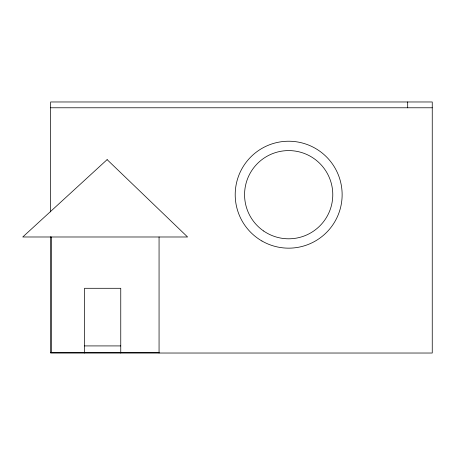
<?xml version="1.0" encoding="UTF-8"?>
<svg xmlns="http://www.w3.org/2000/svg" width="455" height="455" viewBox="0 0 455 455"><rect width="100%" height="100%" fill="white"/><g stroke="black" fill="none" stroke-linecap="round" stroke-linejoin="round"><path stroke-width="0.68" d="M50.653 107.778L432.25 107.778M84.533 345.919L120.757 345.919M50.653 352.682L159.062 352.682M407.691 101.971L407.691 107.778M159.062 236.987L159.062 353.029M120.757 353.029L120.757 288.294L84.533 288.294L84.533 353.029M51.347 236.987L51.347 352.682M50.653 211.899L50.653 101.971L432.25 101.971L432.25 353.029L50.653 353.029L50.653 236.719M107.118 159.631L22.75 236.987L187.579 236.987L107.118 159.631M263.593 230.981A44.112 44.112 0 0 0 332.639 198.272A44.112 44.112 0 0 0 269.787 154.837A44.112 44.112 0 0 0 263.593 230.981M261.938 240.996A53.462 53.462 0 0 0 342.137 194.694A53.462 53.462 0 0 0 261.938 148.393A53.462 53.462 0 0 0 261.938 240.996"/></g></svg>
